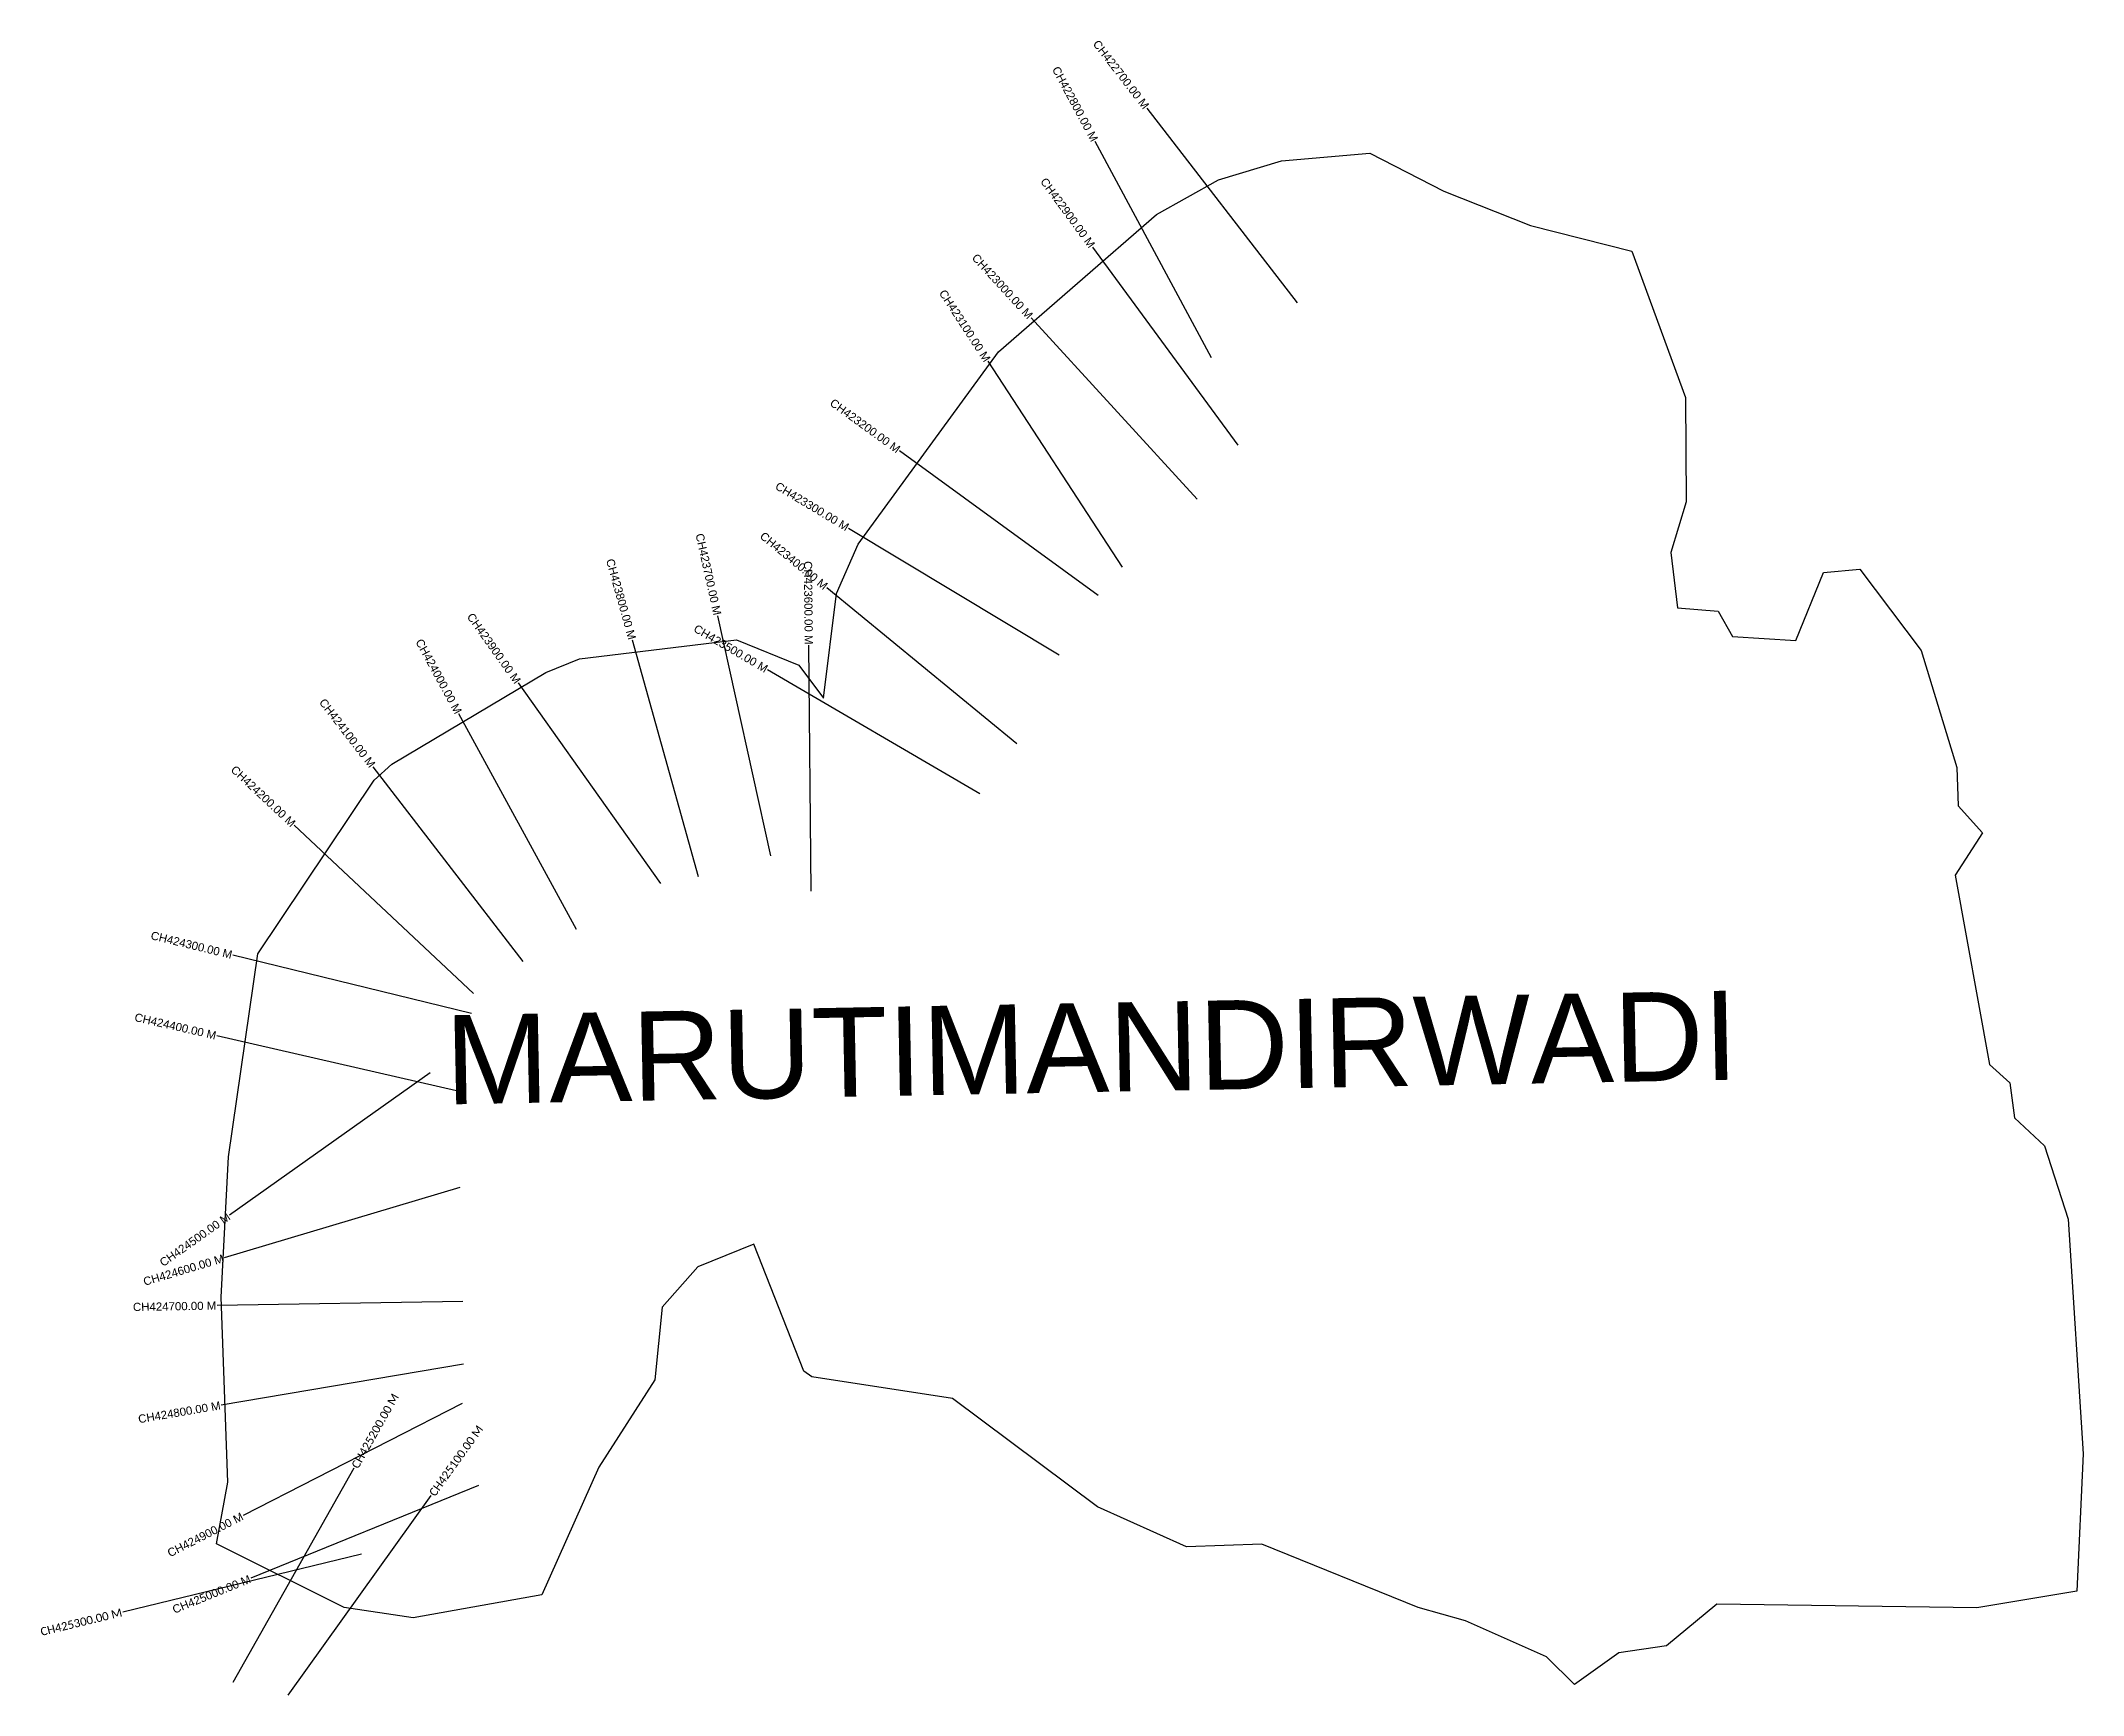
# Model space of a CAD drawing. Header units: feet. Extents: x 307086 to 309578, y 1927135 to 1929154.
import ezdxf
from ezdxf.enums import TextEntityAlignment as Align

# ---------------------------------------------------------------- set-up
doc = ezdxf.new("R2010")
doc.units = ezdxf.units.FT
doc.header["$MEASUREMENT"] = 0
for name, color, linetype in [('CS', 134, 'Continuous'), ('CSMark', 6, 'Continuous'), ('village', 3, 'Continuous'), ('VILLAGE NAME', 250, 'Continuous')]:
    doc.layers.add(name, color=color, linetype=linetype)
doc.styles.add('Legend', font='calibri.ttf')
doc.styles.get("Standard").update_dxf_attribs({"font": 'arial.ttf'})

msp = doc.modelspace()

# ---------------------------------------------------------------- linework, layer by layer
at = {"layer": 'CS'}
for p, q in [((308619.3, 1928834.3), (308435.8, 1929071.7)), ((308514.5, 1928766.9), (308372.6, 1929031.1)), ((308547, 1928660.3), (308369.7, 1928902.2)), ((308496.8, 1928594.7), (308294.2, 1928816)), ((308405.7, 1928511.5), (308241.8, 1928762.8)), ((308376.3, 1928477.1), (308133.7, 1928653.5)), ((308328.7, 1928404.4), (308071.6, 1928559)), ((308276.7, 1928295.9), (308044.9, 1928486.4)), ((307976.7, 1928159.4), (307911.8, 1928452.3)), ((307888.6, 1928133.7), (307807.8, 1928422.7)), ((308025.9, 1928116.3), (308023.1, 1928416.3)), ((308231.7, 1928234.9), (307972.7, 1928386.2)), ((307842.5, 1928125.7), (307668.8, 1928370.3)), ((307739.6, 1928069.3), (307596.1, 1928332.8)), ((307674.4, 1928030.4), (307491.4, 1928268.1)), ((307613.8, 1927991.3), (307395.1, 1928196.6)), ((307611.5, 1927966.8), (307320.1, 1928038.2)), ((307592.9, 1927872.5), (307300.5, 1927939.8)), ((307560.8, 1927894.7), (307316.2, 1927721.1)), ((307597, 1927754.5), (307309.5, 1927668.8)), ((307600.9, 1927615.7), (307300.9, 1927610.6)), ((307601.8, 1927539.1), (307306, 1927489.1)), ((307599.8, 1927491.1), (307332.6, 1927354.6)), ((307320.6, 1927151.2), (307468.2, 1927412.4)), ((307619.9, 1927391.2), (307342.1, 1927277.8)), ((307387.5, 1927135.2), (307562.3, 1927379)), ((307477.2, 1927307.4), (307185.7, 1927236.6))]:
    msp.add_line(p, q, dxfattribs=at)
at = {"layer": 'village', "color": 3, "true_color": 0x00ff00}
msp.add_polyline3d([(309578.2, 1927429.7, 0), (309570.7, 1927262, 0), (309570.5, 1927262, 0), (309448.6, 1927241.9, 0), (309131, 1927246.2, 0), (309069.7, 1927195.3, 0), (309011.6, 1927186.7, 0), (308957.4, 1927148.4, 0), (308923.2, 1927182.1, 0), (308824.4, 1927226, 0), (308766.5, 1927242.1, 0), (308575.7, 1927319.3, 0), (308483.8, 1927316.3, 0), (308375.3, 1927364.8, 0), (308198.4, 1927497.2, 0), (308026.9, 1927523.6, 0), (308017.1, 1927530.6, 0), (307955.8, 1927685.5, 0), (307887.4, 1927657.8, 0), (307844, 1927608.5, 0), (307835, 1927520.1, 0), (307766.6, 1927413.5, 0), (307697.4, 1927257.6, 0), (307540.3, 1927229.4, 0), (307456.1, 1927242.1, 0), (307300.3, 1927320, 0), (307314, 1927395.3, 0), (307305.7, 1927620.8, 0), (307314.9, 1927791.9, 0), (307350.6, 1928039.7, 0), (307492.6, 1928251.7, 0), (307514, 1928271.3, 0), (307702.2, 1928383, 0), (307743.3, 1928399.7, 0), (307934.9, 1928422.9, 0), (308010.7, 1928392, 0), (308041.1, 1928351.7, 0), (308056.9, 1928479.5, 0), (308083.3, 1928539.5, 0), (308254.5, 1928774.3, 0), (308447.4, 1928941.9, 0), (308523.1, 1928984.4, 0), (308600, 1929007.5, 0), (308707.8, 1929017, 0), (308798.1, 1928970.5, 0), (308903.8, 1928928.4, 0), (309027.6, 1928897.3, 0), (309092.8, 1928718.5, 0), (309093.9, 1928591.5, 0), (309075.2, 1928529.6, 0), (309083.1, 1928462.1, 0), (309132.9, 1928457.9, 0), (309150.4, 1928427.2, 0), (309227.4, 1928422.2, 0), (309261.5, 1928505.3, 0), (309305.5, 1928509.2, 0), (309380.5, 1928409.9, 0), (309424, 1928267.2, 0), (309425.8, 1928220.3, 0), (309455.3, 1928187.4, 0), (309421.9, 1928135.9, 0), (309463.8, 1927904.6, 0), (309488.7, 1927882.3, 0), (309494.5, 1927839.6, 0), (309531.2, 1927805.6, 0), (309559.8, 1927715.9, 0)], close=True, dxfattribs=at)

# ---------------------------------------------------------------- texts
at = {"layer": 'CSMark'}
for s, rotation, p in [('CH422700.00 M', 307.7055, (308435.2, 1929072.5)), ('CH422800.00 M', 298.2473, (308372.1, 1929032)), ('CH422900.00 M', 306.2371, (308369.1, 1928903)), ('CH423000.00 M', 312.4627, (308293.6, 1928816.8)), ('CH423100.00 M', 303.1247, (308241.2, 1928763.6)), ('CH423200.00 M', 323.9831, (308132.9, 1928654.1)), ('CH423300.00 M', 328.9788, (308070.7, 1928559.5)), ('CH423700.00 M', 282.4953, (307911.6, 1928453.3)), ('CH423400.00 M', 320.5817, (308044.1, 1928487.1)), ('CH423800.00 M', 285.6092, (307807.6, 1928423.6)), ('CH423600.00 M', 270.5494, (308023, 1928417.3)), ('CH423900.00 M', 305.3915, (307668.2, 1928371.1)), ('CH423500.00 M', 329.7144, (307971.8, 1928386.7)), ('CH424000.00 M', 298.5593, (307595.7, 1928333.7)), ('CH424100.00 M', 307.5869, (307490.8, 1928268.9)), ('CH424200.00 M', 316.8147, (307394.3, 1928197.3)), ('CH424300.00 M', 346.2298, (307319.1, 1928038.5)), ('CH424400.00 M', 347.0334, (307299.6, 1927940)), ('CH424500.00 M', 35.3563, (307315.3, 1927720.5)), ('CH424600.00 M', 16.6028, (307308.6, 1927668.5)), ('CH424700.00 M', 0.977, (307299.9, 1927610.6)), ('CH424800.00 M', 9.6013, (307305, 1927488.9)), ('CH424900.00 M', 27.0742, (307331.8, 1927354.1)), ('CH425000.00 M', 22.1915, (307341.2, 1927277.5))]:
    msp.add_text(s, height=10, rotation=rotation, dxfattribs=at).set_placement(p, align=Align.MIDDLE_RIGHT)
at = {"layer": 'CSMark', "style": 'Legend'}
for s, rotation, p in [('CH425200.00 M', 60.5356, (307468.7, 1927413.2)), ('CH425100.00 M', 54.3601, (307562.9, 1927379.8))]:
    msp.add_text(s, height=10, rotation=rotation, dxfattribs=at).set_placement(p, align=Align.MIDDLE_LEFT)
msp.add_text('CH425300.00 M', height=10, rotation=13.6567, dxfattribs=at).set_placement((307184.7, 1927236.4), align=Align.MIDDLE_RIGHT)
at = {"layer": 'VILLAGE NAME', "insert": (307578.2, 1927964.7), "char_height": 108.748, "attachment_point": 1, "rotation": 1.1028}
msp.add_mtext_dynamic_manual_height_columns('{\\fArial|b0|i0|c0|p34;MARUTIMANDIRWADI}', width=1571.314, gutter_width=543.7, heights=[0], dxfattribs=at)

doc.saveas('drawing.dxf')
